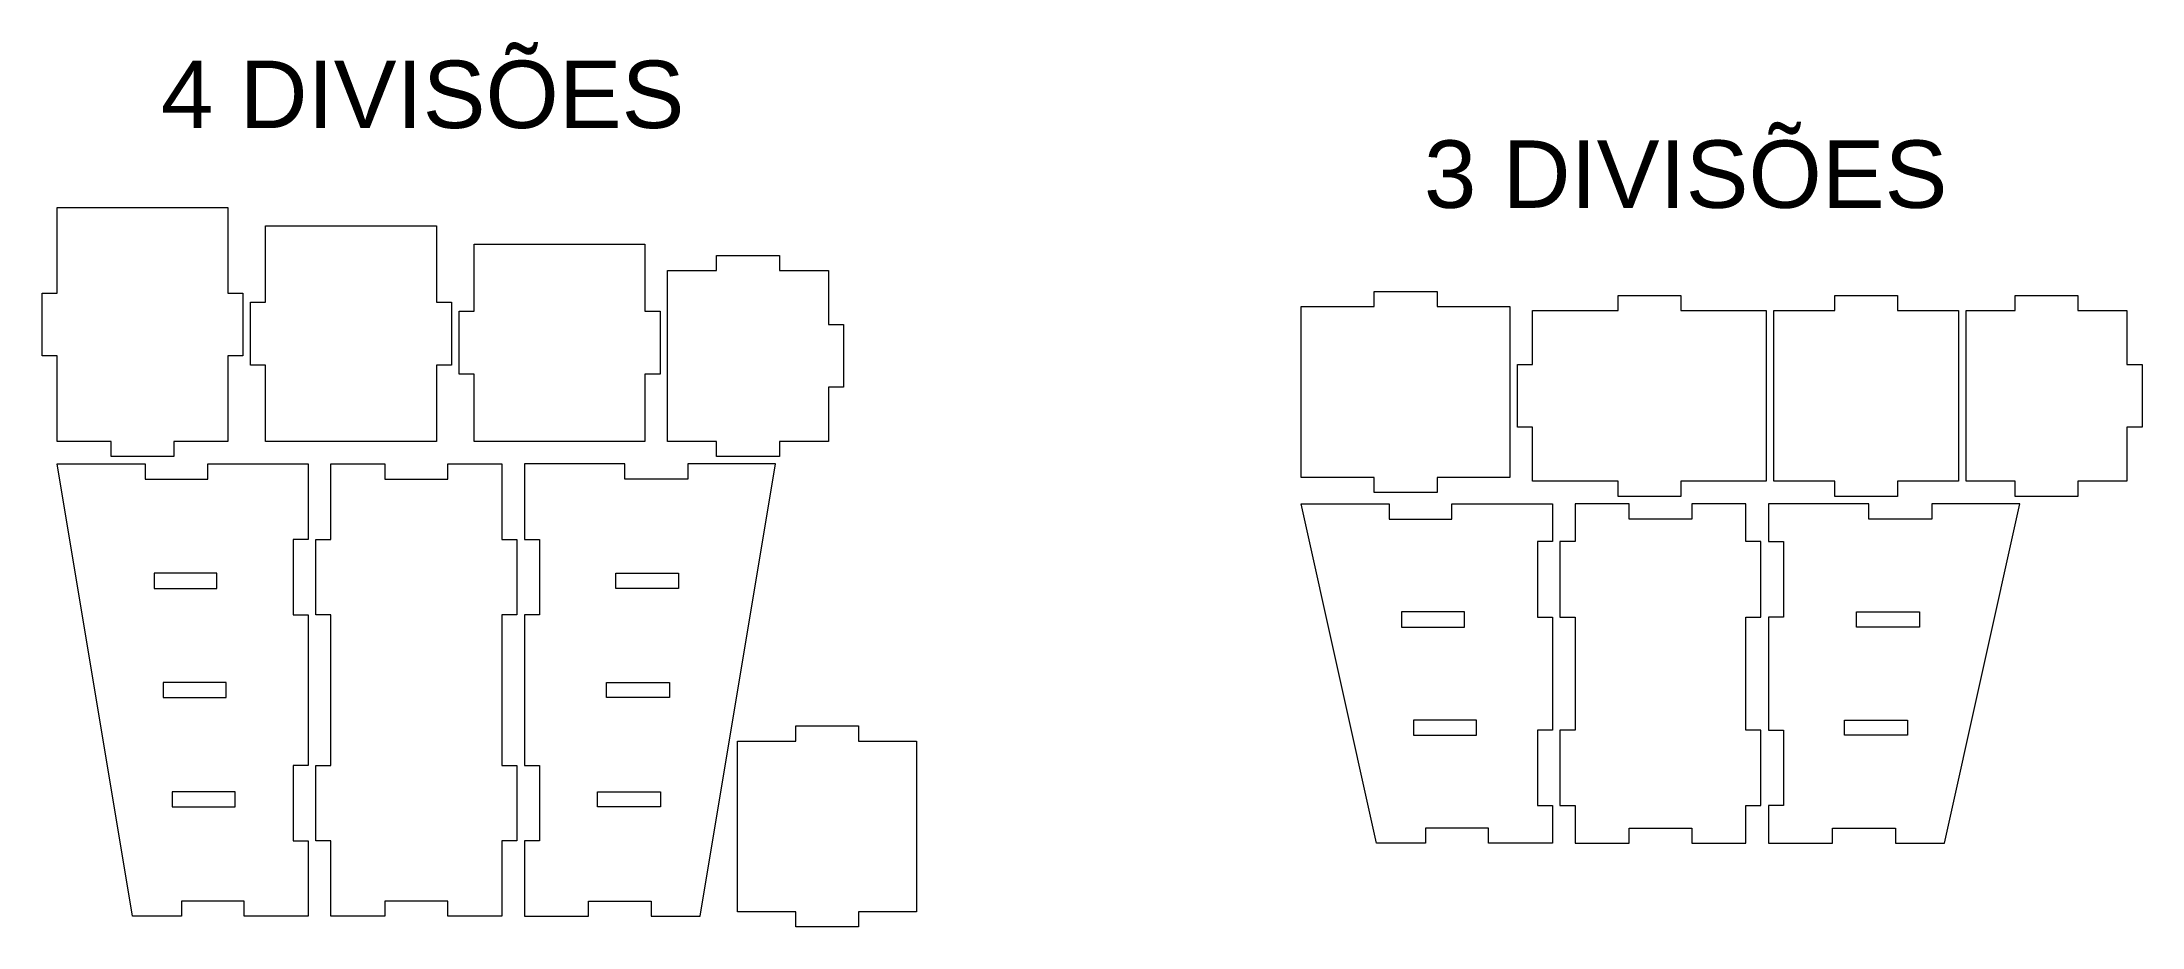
# Model space of a CAD drawing. Header units: millimetres. Extents: x -418 to 418, y -175 to 177.
import ezdxf

# ---------------------------------------------------------------- set-up
doc = ezdxf.new("R2010")
doc.units = ezdxf.units.MM
doc.header["$MEASUREMENT"] = 0
doc.layers.add('Camada 1', color=7, linetype='Continuous')
doc.styles.add('0', font='arial.ttf', dxfattribs={"height": 1})

msp = doc.modelspace()

# ---------------------------------------------------------------- linework, layer by layer
at = {"layer": 'Camada 1', "color": 250, "lineweight": 9}
for points, knots in [([(-343.9314, 18.0638), (-343.9314, 18.0638), (-343.9314, 52.0638), (-343.9314, 52.0638), (-343.9314, 52.0638), (-343.9314, 52.0638), (-337.9314, 52.0638), (-337.9314, 52.0638), (-337.9314, 52.0638), (-337.9314, 52.0638), (-337.9314, 77.0637), (-337.9314, 77.0637), (-337.9314, 77.0637), (-337.9314, 77.0637), (-343.9314, 77.0637), (-343.9314, 77.0637), (-343.9314, 77.0637), (-343.9314, 77.0637), (-343.9314, 111.0637), (-343.9314, 111.0637), (-343.9314, 111.0637), (-343.9314, 111.0637), (-411.9313, 111.0637), (-411.9313, 111.0637), (-411.9313, 111.0637), (-411.9313, 111.0637), (-411.9313, 77.0637), (-411.9313, 77.0637), (-411.9313, 77.0637), (-411.9313, 77.0637), (-417.9313, 77.0637), (-417.9313, 77.0637), (-417.9313, 77.0637), (-417.9313, 77.0637), (-417.9313, 52.0638), (-417.9313, 52.0638), (-417.9313, 52.0638), (-417.9313, 52.0638), (-411.9313, 52.0638), (-411.9313, 52.0638), (-411.9313, 52.0638), (-411.9313, 52.0638), (-411.9313, 18.0638), (-411.9313, 18.0638), (-411.9313, 18.0638), (-411.9313, 18.0638), (-390.4313, 18.0638), (-390.4313, 18.0638), (-390.4313, 18.0638), (-390.4313, 18.0638), (-390.4313, 12.0638), (-390.4313, 12.0638), (-390.4313, 12.0638), (-390.4313, 12.0638), (-365.4314, 12.0638), (-365.4314, 12.0638), (-365.4314, 12.0638), (-365.4314, 12.0638), (-365.4314, 18.0638), (-365.4314, 18.0638), (-365.4314, 18.0638), (-365.4314, 18.0638), (-343.9314, 18.0638), (-343.9314, 18.0638)], [0, 0, 0, 0, 0.05882353, 0.05882353, 0.05882353, 0.05882353, 0.11764706, 0.11764706, 0.11764706, 0.11764706, 0.17647059, 0.17647059, 0.17647059, 0.17647059, 0.23529412, 0.23529412, 0.23529412, 0.23529412, 0.29411765, 0.29411765, 0.29411765, 0.29411765, 0.35294118, 0.35294118, 0.35294118, 0.35294118, 0.41176471, 0.41176471, 0.41176471, 0.41176471, 0.47058824, 0.47058824, 0.47058824, 0.47058824, 0.52941176, 0.52941176, 0.52941176, 0.52941176, 0.58823529, 0.58823529, 0.58823529, 0.58823529, 0.64705882, 0.64705882, 0.64705882, 0.64705882, 0.70588235, 0.70588235, 0.70588235, 0.70588235, 0.76470588, 0.76470588, 0.76470588, 0.76470588, 0.82352941, 0.82352941, 0.82352941, 0.82352941, 0.88235294, 0.88235294, 0.88235294, 0.88235294, 1, 1, 1, 1]), ([(-260.9315, 18.0638), (-260.9315, 18.0638), (-260.9315, 48.4388), (-260.9315, 48.4388), (-260.9315, 48.4388), (-260.9315, 48.4388), (-254.9315, 48.4388), (-254.9315, 48.4388), (-254.9315, 48.4388), (-254.9315, 48.4388), (-254.9315, 73.4387), (-254.9315, 73.4387), (-254.9315, 73.4387), (-254.9315, 73.4387), (-260.9315, 73.4387), (-260.9315, 73.4387), (-260.9315, 73.4387), (-260.9315, 73.4387), (-260.9315, 103.8137), (-260.9315, 103.8137), (-260.9315, 103.8137), (-260.9315, 103.8137), (-328.9314, 103.8137), (-328.9314, 103.8137), (-328.9314, 103.8137), (-328.9314, 103.8137), (-328.9314, 73.4387), (-328.9314, 73.4387), (-328.9314, 73.4387), (-328.9314, 73.4387), (-334.9314, 73.4387), (-334.9314, 73.4387), (-334.9314, 73.4387), (-334.9314, 73.4387), (-334.9314, 48.4388), (-334.9314, 48.4388), (-334.9314, 48.4388), (-334.9314, 48.4388), (-328.9314, 48.4388), (-328.9314, 48.4388), (-328.9314, 48.4388), (-328.9314, 48.4388), (-328.9314, 18.0638), (-328.9314, 18.0638), (-328.9314, 18.0638), (-328.9314, 18.0638), (-260.9315, 18.0638), (-260.9315, 18.0638)], [0, 0, 0, 0, 0.07692308, 0.07692308, 0.07692308, 0.07692308, 0.15384615, 0.15384615, 0.15384615, 0.15384615, 0.23076923, 0.23076923, 0.23076923, 0.23076923, 0.30769231, 0.30769231, 0.30769231, 0.30769231, 0.38461538, 0.38461538, 0.38461538, 0.38461538, 0.46153846, 0.46153846, 0.46153846, 0.46153846, 0.53846154, 0.53846154, 0.53846154, 0.53846154, 0.61538462, 0.61538462, 0.61538462, 0.61538462, 0.69230769, 0.69230769, 0.69230769, 0.69230769, 0.76923077, 0.76923077, 0.76923077, 0.76923077, 0.84615385, 0.84615385, 0.84615385, 0.84615385, 1, 1, 1, 1]), ([(-251.9315, 69.8138), (-251.9315, 69.8138), (-251.9315, 44.8138), (-251.9315, 44.8138), (-251.9315, 44.8138), (-251.9315, 44.8138), (-245.9315, 44.8138), (-245.9315, 44.8138), (-245.9315, 44.8138), (-245.9315, 44.8138), (-245.9315, 18.0638), (-245.9315, 18.0638), (-245.9315, 18.0638), (-245.9315, 18.0638), (-177.9316, 18.0638), (-177.9316, 18.0638), (-177.9316, 18.0638), (-177.9316, 18.0638), (-177.9316, 44.8138), (-177.9316, 44.8138), (-177.9316, 44.8138), (-177.9316, 44.8138), (-171.9316, 44.8138), (-171.9316, 44.8138), (-171.9316, 44.8138), (-171.9316, 44.8138), (-171.9316, 69.8138), (-171.9316, 69.8138), (-171.9316, 69.8138), (-171.9316, 69.8138), (-177.9316, 69.8138), (-177.9316, 69.8138), (-177.9316, 69.8138), (-177.9316, 69.8138), (-177.9316, 96.5637), (-177.9316, 96.5637), (-177.9316, 96.5637), (-177.9316, 96.5637), (-245.9315, 96.5637), (-245.9315, 96.5637), (-245.9315, 96.5637), (-245.9315, 96.5637), (-245.9315, 69.8138), (-245.9315, 69.8138), (-245.9315, 69.8138), (-245.9315, 69.8138), (-251.9315, 69.8138), (-251.9315, 69.8138)], [0, 0, 0, 0, 0.07692308, 0.07692308, 0.07692308, 0.07692308, 0.15384615, 0.15384615, 0.15384615, 0.15384615, 0.23076923, 0.23076923, 0.23076923, 0.23076923, 0.30769231, 0.30769231, 0.30769231, 0.30769231, 0.38461538, 0.38461538, 0.38461538, 0.38461538, 0.46153846, 0.46153846, 0.46153846, 0.46153846, 0.53846154, 0.53846154, 0.53846154, 0.53846154, 0.61538462, 0.61538462, 0.61538462, 0.61538462, 0.69230769, 0.69230769, 0.69230769, 0.69230769, 0.76923077, 0.76923077, 0.76923077, 0.76923077, 0.84615385, 0.84615385, 0.84615385, 0.84615385, 1, 1, 1, 1]), ([(-124.4317, 86.0637), (-124.4317, 86.0637), (-124.4317, 92.0637), (-124.4317, 92.0637), (-124.4317, 92.0637), (-124.4317, 92.0637), (-149.4316, 92.0637), (-149.4316, 92.0637), (-149.4316, 92.0637), (-149.4316, 92.0637), (-149.4316, 86.0637), (-149.4316, 86.0637), (-149.4316, 86.0637), (-149.4316, 86.0637), (-168.9316, 86.0637), (-168.9316, 86.0637), (-168.9316, 86.0637), (-168.9316, 86.0637), (-168.9316, 18.0638), (-168.9316, 18.0638), (-168.9316, 18.0638), (-168.9316, 18.0638), (-149.4316, 18.0638), (-149.4316, 18.0638), (-149.4316, 18.0638), (-149.4316, 18.0638), (-149.4316, 12.0638), (-149.4316, 12.0638), (-149.4316, 12.0638), (-149.4316, 12.0638), (-124.4317, 12.0638), (-124.4317, 12.0638), (-124.4317, 12.0638), (-124.4317, 12.0638), (-124.4317, 18.0638), (-124.4317, 18.0638), (-124.4317, 18.0638), (-124.4317, 18.0638), (-104.9317, 18.0638), (-104.9317, 18.0638), (-104.9317, 18.0638), (-104.9317, 18.0638), (-104.9317, 39.5638), (-104.9317, 39.5638), (-104.9317, 39.5638), (-104.9317, 39.5638), (-98.9317, 39.5638), (-98.9317, 39.5638), (-98.9317, 39.5638), (-98.9317, 39.5638), (-98.9317, 64.5637), (-98.9317, 64.5637), (-98.9317, 64.5637), (-98.9317, 64.5637), (-104.9317, 64.5637), (-104.9317, 64.5637), (-104.9317, 64.5637), (-104.9317, 64.5637), (-104.9317, 86.0637), (-104.9317, 86.0637), (-104.9317, 86.0637), (-104.9317, 86.0637), (-124.4317, 86.0637), (-124.4317, 86.0637)], [0, 0, 0, 0, 0.05882353, 0.05882353, 0.05882353, 0.05882353, 0.11764706, 0.11764706, 0.11764706, 0.11764706, 0.17647059, 0.17647059, 0.17647059, 0.17647059, 0.23529412, 0.23529412, 0.23529412, 0.23529412, 0.29411765, 0.29411765, 0.29411765, 0.29411765, 0.35294118, 0.35294118, 0.35294118, 0.35294118, 0.41176471, 0.41176471, 0.41176471, 0.41176471, 0.47058824, 0.47058824, 0.47058824, 0.47058824, 0.52941176, 0.52941176, 0.52941176, 0.52941176, 0.58823529, 0.58823529, 0.58823529, 0.58823529, 0.64705882, 0.64705882, 0.64705882, 0.64705882, 0.70588235, 0.70588235, 0.70588235, 0.70588235, 0.76470588, 0.76470588, 0.76470588, 0.76470588, 0.82352941, 0.82352941, 0.82352941, 0.82352941, 0.88235294, 0.88235294, 0.88235294, 0.88235294, 1, 1, 1, 1]), ([(112.3206, -2.2899), (112.3206, -2.2899), (137.3206, -2.2899), (137.3206, -2.2899), (137.3206, -2.2899), (137.3206, -2.2899), (137.3206, 3.7101), (137.3206, 3.7101), (137.3206, 3.7101), (137.3206, 3.7101), (166.3761, 3.7101), (166.3761, 3.7101), (166.3761, 3.7101), (166.3761, 3.7101), (166.3761, 71.71), (166.3761, 71.71), (166.3761, 71.71), (166.3761, 71.71), (137.3206, 71.71), (137.3206, 71.71), (137.3206, 71.71), (137.3206, 71.71), (137.3206, 77.71), (137.3206, 77.71), (137.3206, 77.71), (137.3206, 77.71), (112.3206, 77.71), (112.3206, 77.71), (112.3206, 77.71), (112.3206, 77.71), (112.3206, 71.71), (112.3206, 71.71), (112.3206, 71.71), (112.3206, 71.71), (83.265, 71.71), (83.265, 71.71), (83.265, 71.71), (83.265, 71.71), (83.265, 3.7101), (83.265, 3.7101), (83.265, 3.7101), (83.265, 3.7101), (112.3206, 3.7101), (112.3206, 3.7101), (112.3206, 3.7101), (112.3206, 3.7101), (112.3206, -2.2899), (112.3206, -2.2899)], [0, 0, 0, 0, 0.07692308, 0.07692308, 0.07692308, 0.07692308, 0.15384615, 0.15384615, 0.15384615, 0.15384615, 0.23076923, 0.23076923, 0.23076923, 0.23076923, 0.30769231, 0.30769231, 0.30769231, 0.30769231, 0.38461538, 0.38461538, 0.38461538, 0.38461538, 0.46153846, 0.46153846, 0.46153846, 0.46153846, 0.53846154, 0.53846154, 0.53846154, 0.53846154, 0.61538462, 0.61538462, 0.61538462, 0.61538462, 0.69230769, 0.69230769, 0.69230769, 0.69230769, 0.76923077, 0.76923077, 0.76923077, 0.76923077, 0.84615385, 0.84615385, 0.84615385, 0.84615385, 1, 1, 1, 1]), ([(234.376, 76.1543), (234.376, 76.1543), (209.3761, 76.1543), (209.3761, 76.1543), (209.3761, 76.1543), (209.3761, 76.1543), (209.3761, 70.1543), (209.3761, 70.1543), (209.3761, 70.1543), (209.3761, 70.1543), (175.3761, 70.1543), (175.3761, 70.1543), (175.3761, 70.1543), (175.3761, 70.1543), (175.3761, 48.6543), (175.3761, 48.6543), (175.3761, 48.6543), (175.3761, 48.6543), (169.3761, 48.6543), (169.3761, 48.6543), (169.3761, 48.6543), (169.3761, 48.6543), (169.3761, 23.6544), (169.3761, 23.6544), (169.3761, 23.6544), (169.3761, 23.6544), (175.3761, 23.6544), (175.3761, 23.6544), (175.3761, 23.6544), (175.3761, 23.6544), (175.3761, 2.1544), (175.3761, 2.1544), (175.3761, 2.1544), (175.3761, 2.1544), (209.3761, 2.1544), (209.3761, 2.1544), (209.3761, 2.1544), (209.3761, 2.1544), (209.3761, -3.8456), (209.3761, -3.8456), (209.3761, -3.8456), (209.3761, -3.8456), (234.376, -3.8456), (234.376, -3.8456), (234.376, -3.8456), (234.376, -3.8456), (234.376, 2.1544), (234.376, 2.1544), (234.376, 2.1544), (234.376, 2.1544), (268.376, 2.1544), (268.376, 2.1544), (268.376, 2.1544), (268.376, 2.1544), (268.376, 70.1543), (268.376, 70.1543), (268.376, 70.1543), (268.376, 70.1543), (234.376, 70.1543), (234.376, 70.1543), (234.376, 70.1543), (234.376, 70.1543), (234.376, 76.1543), (234.376, 76.1543)], [0, 0, 0, 0, 0.05882353, 0.05882353, 0.05882353, 0.05882353, 0.11764706, 0.11764706, 0.11764706, 0.11764706, 0.17647059, 0.17647059, 0.17647059, 0.17647059, 0.23529412, 0.23529412, 0.23529412, 0.23529412, 0.29411765, 0.29411765, 0.29411765, 0.29411765, 0.35294118, 0.35294118, 0.35294118, 0.35294118, 0.41176471, 0.41176471, 0.41176471, 0.41176471, 0.47058824, 0.47058824, 0.47058824, 0.47058824, 0.52941176, 0.52941176, 0.52941176, 0.52941176, 0.58823529, 0.58823529, 0.58823529, 0.58823529, 0.64705882, 0.64705882, 0.64705882, 0.64705882, 0.70588235, 0.70588235, 0.70588235, 0.70588235, 0.76470588, 0.76470588, 0.76470588, 0.76470588, 0.82352941, 0.82352941, 0.82352941, 0.82352941, 0.88235294, 0.88235294, 0.88235294, 0.88235294, 1, 1, 1, 1]), ([(320.6537, 76.1543), (320.6537, 76.1543), (295.6538, 76.1543), (295.6538, 76.1543), (295.6538, 76.1543), (295.6538, 76.1543), (295.6538, 70.1543), (295.6538, 70.1543), (295.6538, 70.1543), (295.6538, 70.1543), (271.376, 70.1543), (271.376, 70.1543), (271.376, 70.1543), (271.376, 70.1543), (271.376, 2.1544), (271.376, 2.1544), (271.376, 2.1544), (271.376, 2.1544), (295.6538, 2.1544), (295.6538, 2.1544), (295.6538, 2.1544), (295.6538, 2.1544), (295.6538, -3.8456), (295.6538, -3.8456), (295.6538, -3.8456), (295.6538, -3.8456), (320.6537, -3.8456), (320.6537, -3.8456), (320.6537, -3.8456), (320.6537, -3.8456), (320.6537, 2.1544), (320.6537, 2.1544), (320.6537, 2.1544), (320.6537, 2.1544), (344.9315, 2.1544), (344.9315, 2.1544), (344.9315, 2.1544), (344.9315, 2.1544), (344.9315, 70.1543), (344.9315, 70.1543), (344.9315, 70.1543), (344.9315, 70.1543), (320.6537, 70.1543), (320.6537, 70.1543), (320.6537, 70.1543), (320.6537, 70.1543), (320.6537, 76.1543), (320.6537, 76.1543)], [0, 0, 0, 0, 0.07692308, 0.07692308, 0.07692308, 0.07692308, 0.15384615, 0.15384615, 0.15384615, 0.15384615, 0.23076923, 0.23076923, 0.23076923, 0.23076923, 0.30769231, 0.30769231, 0.30769231, 0.30769231, 0.38461538, 0.38461538, 0.38461538, 0.38461538, 0.46153846, 0.46153846, 0.46153846, 0.46153846, 0.53846154, 0.53846154, 0.53846154, 0.53846154, 0.61538462, 0.61538462, 0.61538462, 0.61538462, 0.69230769, 0.69230769, 0.69230769, 0.69230769, 0.76923077, 0.76923077, 0.76923077, 0.76923077, 0.84615385, 0.84615385, 0.84615385, 0.84615385, 1, 1, 1, 1]), ([(367.4315, -3.8456), (367.4315, -3.8456), (392.4314, -3.8456), (392.4314, -3.8456), (392.4314, -3.8456), (392.4314, -3.8456), (392.4314, 2.1544), (392.4314, 2.1544), (392.4314, 2.1544), (392.4314, 2.1544), (411.9314, 2.1544), (411.9314, 2.1544), (411.9314, 2.1544), (411.9314, 2.1544), (411.9314, 23.6544), (411.9314, 23.6544), (411.9314, 23.6544), (411.9314, 23.6544), (417.9314, 23.6544), (417.9314, 23.6544), (417.9314, 23.6544), (417.9314, 23.6544), (417.9314, 48.6543), (417.9314, 48.6543), (417.9314, 48.6543), (417.9314, 48.6543), (411.9314, 48.6543), (411.9314, 48.6543), (411.9314, 48.6543), (411.9314, 48.6543), (411.9314, 70.1543), (411.9314, 70.1543), (411.9314, 70.1543), (411.9314, 70.1543), (392.4314, 70.1543), (392.4314, 70.1543), (392.4314, 70.1543), (392.4314, 70.1543), (392.4314, 76.1543), (392.4314, 76.1543), (392.4314, 76.1543), (392.4314, 76.1543), (367.4315, 76.1543), (367.4315, 76.1543), (367.4315, 76.1543), (367.4315, 76.1543), (367.4315, 70.1543), (367.4315, 70.1543), (367.4315, 70.1543), (367.4315, 70.1543), (347.9315, 70.1543), (347.9315, 70.1543), (347.9315, 70.1543), (347.9315, 70.1543), (347.9315, 2.1544), (347.9315, 2.1544), (347.9315, 2.1544), (347.9315, 2.1544), (367.4315, 2.1544), (367.4315, 2.1544), (367.4315, 2.1544), (367.4315, 2.1544), (367.4315, -3.8456), (367.4315, -3.8456)], [0, 0, 0, 0, 0.05882353, 0.05882353, 0.05882353, 0.05882353, 0.11764706, 0.11764706, 0.11764706, 0.11764706, 0.17647059, 0.17647059, 0.17647059, 0.17647059, 0.23529412, 0.23529412, 0.23529412, 0.23529412, 0.29411765, 0.29411765, 0.29411765, 0.29411765, 0.35294118, 0.35294118, 0.35294118, 0.35294118, 0.41176471, 0.41176471, 0.41176471, 0.41176471, 0.47058824, 0.47058824, 0.47058824, 0.47058824, 0.52941176, 0.52941176, 0.52941176, 0.52941176, 0.58823529, 0.58823529, 0.58823529, 0.58823529, 0.64705882, 0.64705882, 0.64705882, 0.64705882, 0.70588235, 0.70588235, 0.70588235, 0.70588235, 0.76470588, 0.76470588, 0.76470588, 0.76470588, 0.82352941, 0.82352941, 0.82352941, 0.82352941, 0.88235294, 0.88235294, 0.88235294, 0.88235294, 1, 1, 1, 1]), ([(-311.9313, -20.9362), (-311.9313, -20.9362), (-311.9313, 9.0638), (-311.9313, 9.0638), (-311.9313, 9.0638), (-311.9313, 9.0638), (-351.9313, 9.0638), (-351.9313, 9.0638), (-351.9313, 9.0638), (-351.9313, 9.0638), (-351.9313, 3.0638), (-351.9313, 3.0638), (-351.9313, 3.0638), (-351.9313, 3.0638), (-376.9313, 3.0638), (-376.9313, 3.0638), (-376.9313, 3.0638), (-376.9313, 3.0638), (-376.9313, 9.0638), (-376.9313, 9.0638), (-376.9313, 9.0638), (-376.9313, 9.0638), (-411.9313, 9.0638), (-411.9313, 9.0638), (-411.9313, 9.0638), (-411.9313, 9.0638), (-381.9313, -170.9362), (-381.9313, -170.9362), (-381.9313, -170.9362), (-381.9313, -170.9362), (-362.4313, -170.9362), (-362.4313, -170.9362), (-362.4313, -170.9362), (-362.4313, -170.9362), (-362.4313, -164.9362), (-362.4313, -164.9362), (-362.4313, -164.9362), (-362.4313, -164.9362), (-337.4313, -164.9362), (-337.4313, -164.9362), (-337.4313, -164.9362), (-337.4313, -164.9362), (-337.4313, -170.9362), (-337.4313, -170.9362), (-337.4313, -170.9362), (-337.4313, -170.9362), (-311.9313, -170.9362), (-311.9313, -170.9362), (-311.9313, -170.9362), (-311.9313, -170.9362), (-311.9313, -140.9362), (-311.9313, -140.9362), (-311.9313, -140.9362), (-311.9313, -140.9362), (-317.9313, -140.9362), (-317.9313, -140.9362), (-317.9313, -140.9362), (-317.9313, -140.9362), (-317.9313, -110.9362), (-317.9313, -110.9362), (-317.9313, -110.9362), (-317.9313, -110.9362), (-311.9313, -110.9362), (-311.9313, -110.9362), (-311.9313, -110.9362), (-311.9313, -110.9362), (-311.9313, -50.9362), (-311.9313, -50.9362), (-311.9313, -50.9362), (-311.9313, -50.9362), (-317.9313, -50.9362), (-317.9313, -50.9362), (-317.9313, -50.9362), (-317.9313, -50.9362), (-317.9313, -20.9362), (-317.9313, -20.9362), (-317.9313, -20.9362), (-317.9313, -20.9362), (-311.9313, -20.9362), (-311.9313, -20.9362)], [0, 0, 0, 0, 0.04761905, 0.04761905, 0.04761905, 0.04761905, 0.0952381, 0.0952381, 0.0952381, 0.0952381, 0.14285714, 0.14285714, 0.14285714, 0.14285714, 0.19047619, 0.19047619, 0.19047619, 0.19047619, 0.23809524, 0.23809524, 0.23809524, 0.23809524, 0.28571429, 0.28571429, 0.28571429, 0.28571429, 0.33333333, 0.33333333, 0.33333333, 0.33333333, 0.38095238, 0.38095238, 0.38095238, 0.38095238, 0.42857143, 0.42857143, 0.42857143, 0.42857143, 0.47619048, 0.47619048, 0.47619048, 0.47619048, 0.52380952, 0.52380952, 0.52380952, 0.52380952, 0.57142857, 0.57142857, 0.57142857, 0.57142857, 0.61904762, 0.61904762, 0.61904762, 0.61904762, 0.66666667, 0.66666667, 0.66666667, 0.66666667, 0.71428571, 0.71428571, 0.71428571, 0.71428571, 0.76190476, 0.76190476, 0.76190476, 0.76190476, 0.80952381, 0.80952381, 0.80952381, 0.80952381, 0.85714286, 0.85714286, 0.85714286, 0.85714286, 0.9047619, 0.9047619, 0.9047619, 0.9047619, 1, 1, 1, 1]), ([(-256.4313, 3.0638), (-256.4313, 3.0638), (-281.4313, 3.0638), (-281.4313, 3.0638), (-281.4313, 3.0638), (-281.4313, 3.0638), (-281.4313, 9.0638), (-281.4313, 9.0638), (-281.4313, 9.0638), (-281.4313, 9.0638), (-302.9313, 9.0638), (-302.9313, 9.0638), (-302.9313, 9.0638), (-302.9313, 9.0638), (-302.9313, -20.9362), (-302.9313, -20.9362), (-302.9313, -20.9362), (-302.9313, -20.9362), (-308.9313, -20.9362), (-308.9313, -20.9362), (-308.9313, -20.9362), (-308.9313, -20.9362), (-308.9313, -50.9362), (-308.9313, -50.9362), (-308.9313, -50.9362), (-308.9313, -50.9362), (-302.9313, -50.9362), (-302.9313, -50.9362), (-302.9313, -50.9362), (-302.9313, -50.9362), (-302.9313, -110.9362), (-302.9313, -110.9362), (-302.9313, -110.9362), (-302.9313, -110.9362), (-308.9313, -110.9362), (-308.9313, -110.9362), (-308.9313, -110.9362), (-308.9313, -110.9362), (-308.9313, -140.9362), (-308.9313, -140.9362), (-308.9313, -140.9362), (-308.9313, -140.9362), (-302.9313, -140.9362), (-302.9313, -140.9362), (-302.9313, -140.9362), (-302.9313, -140.9362), (-302.9313, -170.9362), (-302.9313, -170.9362), (-302.9313, -170.9362), (-302.9313, -170.9362), (-281.4313, -170.9362), (-281.4313, -170.9362), (-281.4313, -170.9362), (-281.4313, -170.9362), (-281.4313, -164.9362), (-281.4313, -164.9362), (-281.4313, -164.9362), (-281.4313, -164.9362), (-256.4313, -164.9362), (-256.4313, -164.9362), (-256.4313, -164.9362), (-256.4313, -164.9362), (-256.4313, -170.9362), (-256.4313, -170.9362), (-256.4313, -170.9362), (-256.4313, -170.9362), (-234.9313, -170.9362), (-234.9313, -170.9362), (-234.9313, -170.9362), (-234.9313, -170.9362), (-234.9313, -140.9362), (-234.9313, -140.9362), (-234.9313, -140.9362), (-234.9313, -140.9362), (-228.9313, -140.9362), (-228.9313, -140.9362), (-228.9313, -140.9362), (-228.9313, -140.9362), (-228.9313, -110.9362), (-228.9313, -110.9362), (-228.9313, -110.9362), (-228.9313, -110.9362), (-234.9313, -110.9362), (-234.9313, -110.9362), (-234.9313, -110.9362), (-234.9313, -110.9362), (-234.9313, -50.9362), (-234.9313, -50.9362), (-234.9313, -50.9362), (-234.9313, -50.9362), (-228.9313, -50.9362), (-228.9313, -50.9362), (-228.9313, -50.9362), (-228.9313, -50.9362), (-228.9313, -20.9362), (-228.9313, -20.9362), (-228.9313, -20.9362), (-228.9313, -20.9362), (-234.9313, -20.9362), (-234.9313, -20.9362), (-234.9313, -20.9362), (-234.9313, -20.9362), (-234.9313, 9.0638), (-234.9313, 9.0638), (-234.9313, 9.0638), (-234.9313, 9.0638), (-256.4313, 9.0638), (-256.4313, 9.0638), (-256.4313, 9.0638), (-256.4313, 9.0638), (-256.4313, 3.0638), (-256.4313, 3.0638)], [0, 0, 0, 0, 0.03448276, 0.03448276, 0.03448276, 0.03448276, 0.06896552, 0.06896552, 0.06896552, 0.06896552, 0.10344828, 0.10344828, 0.10344828, 0.10344828, 0.13793103, 0.13793103, 0.13793103, 0.13793103, 0.17241379, 0.17241379, 0.17241379, 0.17241379, 0.20689655, 0.20689655, 0.20689655, 0.20689655, 0.24137931, 0.24137931, 0.24137931, 0.24137931, 0.27586207, 0.27586207, 0.27586207, 0.27586207, 0.31034483, 0.31034483, 0.31034483, 0.31034483, 0.34482759, 0.34482759, 0.34482759, 0.34482759, 0.37931034, 0.37931034, 0.37931034, 0.37931034, 0.4137931, 0.4137931, 0.4137931, 0.4137931, 0.44827586, 0.44827586, 0.44827586, 0.44827586, 0.48275862, 0.48275862, 0.48275862, 0.48275862, 0.51724138, 0.51724138, 0.51724138, 0.51724138, 0.55172414, 0.55172414, 0.55172414, 0.55172414, 0.5862069, 0.5862069, 0.5862069, 0.5862069, 0.62068966, 0.62068966, 0.62068966, 0.62068966, 0.65517241, 0.65517241, 0.65517241, 0.65517241, 0.68965517, 0.68965517, 0.68965517, 0.68965517, 0.72413793, 0.72413793, 0.72413793, 0.72413793, 0.75862069, 0.75862069, 0.75862069, 0.75862069, 0.79310345, 0.79310345, 0.79310345, 0.79310345, 0.82758621, 0.82758621, 0.82758621, 0.82758621, 0.86206897, 0.86206897, 0.86206897, 0.86206897, 0.89655172, 0.89655172, 0.89655172, 0.89655172, 0.93103448, 0.93103448, 0.93103448, 0.93103448, 1, 1, 1, 1]), ([(-225.9313, -20.9362), (-225.9313, -20.9362), (-225.9313, 9.0638), (-225.9313, 9.0638), (-225.9313, 9.0638), (-225.9313, 9.0638), (-185.9313, 9.0638), (-185.9313, 9.0638), (-185.9313, 9.0638), (-185.9313, 9.0638), (-185.9313, 3.0638), (-185.9313, 3.0638), (-185.9313, 3.0638), (-185.9313, 3.0638), (-160.9313, 3.0638), (-160.9313, 3.0638), (-160.9313, 3.0638), (-160.9313, 3.0638), (-160.9313, 9.0638), (-160.9313, 9.0638), (-160.9313, 9.0638), (-160.9313, 9.0638), (-125.9313, 9.0638), (-125.9313, 9.0638), (-125.9313, 9.0638), (-125.9313, 9.0638), (-155.9313, -170.9362), (-155.9313, -170.9362), (-155.9313, -170.9362), (-155.9313, -170.9362), (-175.4313, -170.9362), (-175.4313, -170.9362), (-175.4313, -170.9362), (-175.4313, -170.9362), (-175.4313, -164.9362), (-175.4313, -164.9362), (-175.4313, -164.9362), (-175.4313, -164.9362), (-200.4313, -164.9362), (-200.4313, -164.9362), (-200.4313, -164.9362), (-200.4313, -164.9362), (-200.4313, -170.9362), (-200.4313, -170.9362), (-200.4313, -170.9362), (-200.4313, -170.9362), (-225.9313, -170.9362), (-225.9313, -170.9362), (-225.9313, -170.9362), (-225.9313, -170.9362), (-225.9313, -140.9362), (-225.9313, -140.9362), (-225.9313, -140.9362), (-225.9313, -140.9362), (-219.9313, -140.9362), (-219.9313, -140.9362), (-219.9313, -140.9362), (-219.9313, -140.9362), (-219.9313, -110.9362), (-219.9313, -110.9362), (-219.9313, -110.9362), (-219.9313, -110.9362), (-225.9313, -110.9362), (-225.9313, -110.9362), (-225.9313, -110.9362), (-225.9313, -110.9362), (-225.9313, -50.9362), (-225.9313, -50.9362), (-225.9313, -50.9362), (-225.9313, -50.9362), (-219.9313, -50.9362), (-219.9313, -50.9362), (-219.9313, -50.9362), (-219.9313, -50.9362), (-219.9313, -20.9362), (-219.9313, -20.9362), (-219.9313, -20.9362), (-219.9313, -20.9362), (-225.9313, -20.9362), (-225.9313, -20.9362)], [0, 0, 0, 0, 0.04761905, 0.04761905, 0.04761905, 0.04761905, 0.0952381, 0.0952381, 0.0952381, 0.0952381, 0.14285714, 0.14285714, 0.14285714, 0.14285714, 0.19047619, 0.19047619, 0.19047619, 0.19047619, 0.23809524, 0.23809524, 0.23809524, 0.23809524, 0.28571429, 0.28571429, 0.28571429, 0.28571429, 0.33333333, 0.33333333, 0.33333333, 0.33333333, 0.38095238, 0.38095238, 0.38095238, 0.38095238, 0.42857143, 0.42857143, 0.42857143, 0.42857143, 0.47619048, 0.47619048, 0.47619048, 0.47619048, 0.52380952, 0.52380952, 0.52380952, 0.52380952, 0.57142857, 0.57142857, 0.57142857, 0.57142857, 0.61904762, 0.61904762, 0.61904762, 0.61904762, 0.66666667, 0.66666667, 0.66666667, 0.66666667, 0.71428571, 0.71428571, 0.71428571, 0.71428571, 0.76190476, 0.76190476, 0.76190476, 0.76190476, 0.80952381, 0.80952381, 0.80952381, 0.80952381, 0.85714286, 0.85714286, 0.85714286, 0.85714286, 0.9047619, 0.9047619, 0.9047619, 0.9047619, 1, 1, 1, 1]), ([(118.265, -6.8456), (118.265, -6.8456), (83.265, -6.8456), (83.265, -6.8456), (83.265, -6.8456), (83.265, -6.8456), (113.265, -141.8456), (113.265, -141.8456), (113.265, -141.8456), (113.265, -141.8456), (132.765, -141.8456), (132.765, -141.8456), (132.765, -141.8456), (132.765, -141.8456), (132.765, -135.8456), (132.765, -135.8456), (132.765, -135.8456), (132.765, -135.8456), (157.765, -135.8456), (157.765, -135.8456), (157.765, -135.8456), (157.765, -135.8456), (157.765, -141.8456), (157.765, -141.8456), (157.765, -141.8456), (157.765, -141.8456), (183.265, -141.8456), (183.265, -141.8456), (183.265, -141.8456), (183.265, -141.8456), (183.265, -126.8456), (183.265, -126.8456), (183.265, -126.8456), (183.265, -126.8456), (177.265, -126.8456), (177.265, -126.8456), (177.265, -126.8456), (177.265, -126.8456), (177.265, -96.8456), (177.265, -96.8456), (177.265, -96.8456), (177.265, -96.8456), (183.265, -96.8456), (183.265, -96.8456), (183.265, -96.8456), (183.265, -96.8456), (183.265, -51.8456), (183.265, -51.8456), (183.265, -51.8456), (183.265, -51.8456), (177.265, -51.8456), (177.265, -51.8456), (177.265, -51.8456), (177.265, -51.8456), (177.265, -21.8456), (177.265, -21.8456), (177.265, -21.8456), (177.265, -21.8456), (183.265, -21.8456), (183.265, -21.8456), (183.265, -21.8456), (183.265, -21.8456), (183.265, -6.8456), (183.265, -6.8456), (183.265, -6.8456), (183.265, -6.8456), (143.265, -6.8456), (143.265, -6.8456), (143.265, -6.8456), (143.265, -6.8456), (143.265, -12.8456), (143.265, -12.8456), (143.265, -12.8456), (143.265, -12.8456), (118.265, -12.8456), (118.265, -12.8456), (118.265, -12.8456), (118.265, -12.8456), (118.265, -6.8456), (118.265, -6.8456)], [0, 0, 0, 0, 0.04761905, 0.04761905, 0.04761905, 0.04761905, 0.0952381, 0.0952381, 0.0952381, 0.0952381, 0.14285714, 0.14285714, 0.14285714, 0.14285714, 0.19047619, 0.19047619, 0.19047619, 0.19047619, 0.23809524, 0.23809524, 0.23809524, 0.23809524, 0.28571429, 0.28571429, 0.28571429, 0.28571429, 0.33333333, 0.33333333, 0.33333333, 0.33333333, 0.38095238, 0.38095238, 0.38095238, 0.38095238, 0.42857143, 0.42857143, 0.42857143, 0.42857143, 0.47619048, 0.47619048, 0.47619048, 0.47619048, 0.52380952, 0.52380952, 0.52380952, 0.52380952, 0.57142857, 0.57142857, 0.57142857, 0.57142857, 0.61904762, 0.61904762, 0.61904762, 0.61904762, 0.66666667, 0.66666667, 0.66666667, 0.66666667, 0.71428571, 0.71428571, 0.71428571, 0.71428571, 0.76190476, 0.76190476, 0.76190476, 0.76190476, 0.80952381, 0.80952381, 0.80952381, 0.80952381, 0.85714286, 0.85714286, 0.85714286, 0.85714286, 0.9047619, 0.9047619, 0.9047619, 0.9047619, 1, 1, 1, 1]), ([(213.765, -12.8456), (213.765, -12.8456), (238.765, -12.8456), (238.765, -12.8456), (238.765, -12.8456), (238.765, -12.8456), (238.765, -6.8456), (238.765, -6.8456), (238.765, -6.8456), (238.765, -6.8456), (260.265, -6.8456), (260.265, -6.8456), (260.265, -6.8456), (260.265, -6.8456), (260.265, -21.8456), (260.265, -21.8456), (260.265, -21.8456), (260.265, -21.8456), (266.265, -21.8456), (266.265, -21.8456), (266.265, -21.8456), (266.265, -21.8456), (266.265, -51.8456), (266.265, -51.8456), (266.265, -51.8456), (266.265, -51.8456), (260.265, -51.8456), (260.265, -51.8456), (260.265, -51.8456), (260.265, -51.8456), (260.265, -96.8456), (260.265, -96.8456), (260.265, -96.8456), (260.265, -96.8456), (266.265, -96.8456), (266.265, -96.8456), (266.265, -96.8456), (266.265, -96.8456), (266.265, -126.8456), (266.265, -126.8456), (266.265, -126.8456), (266.265, -126.8456), (260.265, -126.8456), (260.265, -126.8456), (260.265, -126.8456), (260.265, -126.8456), (260.265, -141.8456), (260.265, -141.8456), (260.265, -141.8456), (260.265, -141.8456), (238.765, -141.8456), (238.765, -141.8456), (238.765, -141.8456), (238.765, -141.8456), (238.765, -135.8456), (238.765, -135.8456), (238.765, -135.8456), (238.765, -135.8456), (213.765, -135.8456), (213.765, -135.8456), (213.765, -135.8456), (213.765, -135.8456), (213.765, -141.8456), (213.765, -141.8456), (213.765, -141.8456), (213.765, -141.8456), (192.265, -141.8456), (192.265, -141.8456), (192.265, -141.8456), (192.265, -141.8456), (192.265, -126.8456), (192.265, -126.8456), (192.265, -126.8456), (192.265, -126.8456), (186.265, -126.8456), (186.265, -126.8456), (186.265, -126.8456), (186.265, -126.8456), (186.265, -96.8456), (186.265, -96.8456), (186.265, -96.8456), (186.265, -96.8456), (192.265, -96.8456), (192.265, -96.8456), (192.265, -96.8456), (192.265, -96.8456), (192.265, -51.8456), (192.265, -51.8456), (192.265, -51.8456), (192.265, -51.8456), (186.265, -51.8456), (186.265, -51.8456), (186.265, -51.8456), (186.265, -51.8456), (186.265, -21.8456), (186.265, -21.8456), (186.265, -21.8456), (186.265, -21.8456), (192.265, -21.8456), (192.265, -21.8456), (192.265, -21.8456), (192.265, -21.8456), (192.265, -6.8456), (192.265, -6.8456), (192.265, -6.8456), (192.265, -6.8456), (213.765, -6.8456), (213.765, -6.8456), (213.765, -6.8456), (213.765, -6.8456), (213.765, -12.8456), (213.765, -12.8456)], [0, 0, 0, 0, 0.03448276, 0.03448276, 0.03448276, 0.03448276, 0.06896552, 0.06896552, 0.06896552, 0.06896552, 0.10344828, 0.10344828, 0.10344828, 0.10344828, 0.13793103, 0.13793103, 0.13793103, 0.13793103, 0.17241379, 0.17241379, 0.17241379, 0.17241379, 0.20689655, 0.20689655, 0.20689655, 0.20689655, 0.24137931, 0.24137931, 0.24137931, 0.24137931, 0.27586207, 0.27586207, 0.27586207, 0.27586207, 0.31034483, 0.31034483, 0.31034483, 0.31034483, 0.34482759, 0.34482759, 0.34482759, 0.34482759, 0.37931034, 0.37931034, 0.37931034, 0.37931034, 0.4137931, 0.4137931, 0.4137931, 0.4137931, 0.44827586, 0.44827586, 0.44827586, 0.44827586, 0.48275862, 0.48275862, 0.48275862, 0.48275862, 0.51724138, 0.51724138, 0.51724138, 0.51724138, 0.55172414, 0.55172414, 0.55172414, 0.55172414, 0.5862069, 0.5862069, 0.5862069, 0.5862069, 0.62068966, 0.62068966, 0.62068966, 0.62068966, 0.65517241, 0.65517241, 0.65517241, 0.65517241, 0.68965517, 0.68965517, 0.68965517, 0.68965517, 0.72413793, 0.72413793, 0.72413793, 0.72413793, 0.75862069, 0.75862069, 0.75862069, 0.75862069, 0.79310345, 0.79310345, 0.79310345, 0.79310345, 0.82758621, 0.82758621, 0.82758621, 0.82758621, 0.86206897, 0.86206897, 0.86206897, 0.86206897, 0.89655172, 0.89655172, 0.89655172, 0.89655172, 0.93103448, 0.93103448, 0.93103448, 0.93103448, 1, 1, 1, 1]), ([(334.265, -6.8456), (334.265, -6.8456), (369.265, -6.8456), (369.265, -6.8456), (369.265, -6.8456), (369.265, -6.8456), (339.265, -141.8456), (339.265, -141.8456), (339.265, -141.8456), (339.265, -141.8456), (319.765, -141.8456), (319.765, -141.8456), (319.765, -141.8456), (319.765, -141.8456), (319.765, -135.8456), (319.765, -135.8456), (319.765, -135.8456), (319.765, -135.8456), (294.765, -135.8456), (294.765, -135.8456), (294.765, -135.8456), (294.765, -135.8456), (294.765, -141.8456), (294.765, -141.8456), (294.765, -141.8456), (294.765, -141.8456), (269.265, -141.8456), (269.265, -141.8456), (269.265, -141.8456), (269.265, -141.8456), (269.265, -126.8456), (269.265, -126.8456), (269.265, -126.8456), (269.265, -126.8456), (275.265, -126.8456), (275.265, -126.8456), (275.265, -126.8456), (275.265, -126.8456), (275.265, -96.8456), (275.265, -96.8456), (275.265, -96.8456), (275.265, -96.8456), (269.265, -96.8456), (269.265, -96.8456), (269.265, -96.8456), (269.265, -96.8456), (269.265, -51.8456), (269.265, -51.8456), (269.265, -51.8456), (269.265, -51.8456), (275.265, -51.8456), (275.265, -51.8456), (275.265, -51.8456), (275.265, -51.8456), (275.265, -21.8456), (275.265, -21.8456), (275.265, -21.8456), (275.265, -21.8456), (269.265, -21.8456), (269.265, -21.8456), (269.265, -21.8456), (269.265, -21.8456), (269.265, -6.8456), (269.265, -6.8456), (269.265, -6.8456), (269.265, -6.8456), (309.265, -6.8456), (309.265, -6.8456), (309.265, -6.8456), (309.265, -6.8456), (309.265, -12.8456), (309.265, -12.8456), (309.265, -12.8456), (309.265, -12.8456), (334.265, -12.8456), (334.265, -12.8456), (334.265, -12.8456), (334.265, -12.8456), (334.265, -6.8456), (334.265, -6.8456)], [0, 0, 0, 0, 0.04761905, 0.04761905, 0.04761905, 0.04761905, 0.0952381, 0.0952381, 0.0952381, 0.0952381, 0.14285714, 0.14285714, 0.14285714, 0.14285714, 0.19047619, 0.19047619, 0.19047619, 0.19047619, 0.23809524, 0.23809524, 0.23809524, 0.23809524, 0.28571429, 0.28571429, 0.28571429, 0.28571429, 0.33333333, 0.33333333, 0.33333333, 0.33333333, 0.38095238, 0.38095238, 0.38095238, 0.38095238, 0.42857143, 0.42857143, 0.42857143, 0.42857143, 0.47619048, 0.47619048, 0.47619048, 0.47619048, 0.52380952, 0.52380952, 0.52380952, 0.52380952, 0.57142857, 0.57142857, 0.57142857, 0.57142857, 0.61904762, 0.61904762, 0.61904762, 0.61904762, 0.66666667, 0.66666667, 0.66666667, 0.66666667, 0.71428571, 0.71428571, 0.71428571, 0.71428571, 0.76190476, 0.76190476, 0.76190476, 0.76190476, 0.80952381, 0.80952381, 0.80952381, 0.80952381, 0.85714286, 0.85714286, 0.85714286, 0.85714286, 0.9047619, 0.9047619, 0.9047619, 0.9047619, 1, 1, 1, 1]), ([(-348.3063, -34.4362), (-348.3063, -34.4362), (-348.3063, -40.4362), (-348.3063, -40.4362), (-348.3063, -40.4362), (-348.3063, -40.4362), (-373.3063, -40.4362), (-373.3063, -40.4362), (-373.3063, -40.4362), (-373.3063, -40.4362), (-373.3063, -34.4362), (-373.3063, -34.4362), (-373.3063, -34.4362), (-373.3063, -34.4362), (-348.3063, -34.4362), (-348.3063, -34.4362)], [0, 0, 0, 0, 0.2, 0.2, 0.2, 0.2, 0.4, 0.4, 0.4, 0.4, 0.6, 0.6, 0.6, 0.6, 1, 1, 1, 1]), ([(-189.5563, -34.4362), (-189.5563, -34.4362), (-189.5563, -40.4362), (-189.5563, -40.4362), (-189.5563, -40.4362), (-189.5563, -40.4362), (-164.5563, -40.4362), (-164.5563, -40.4362), (-164.5563, -40.4362), (-164.5563, -40.4362), (-164.5563, -34.4362), (-164.5563, -34.4362), (-164.5563, -34.4362), (-164.5563, -34.4362), (-189.5563, -34.4362), (-189.5563, -34.4362)], [0, 0, 0, 0, 0.2, 0.2, 0.2, 0.2, 0.4, 0.4, 0.4, 0.4, 0.6, 0.6, 0.6, 0.6, 1, 1, 1, 1]), ([(123.2094, -49.8456), (123.2094, -49.8456), (148.2094, -49.8456), (148.2094, -49.8456), (148.2094, -49.8456), (148.2094, -49.8456), (148.2094, -55.8456), (148.2094, -55.8456), (148.2094, -55.8456), (148.2094, -55.8456), (123.2094, -55.8456), (123.2094, -55.8456), (123.2094, -55.8456), (123.2094, -55.8456), (123.2094, -49.8456), (123.2094, -49.8456)], [0, 0, 0, 0, 0.2, 0.2, 0.2, 0.2, 0.4, 0.4, 0.4, 0.4, 0.6, 0.6, 0.6, 0.6, 1, 1, 1, 1]), ([(329.3206, -49.8456), (329.3206, -49.8456), (304.3206, -49.8456), (304.3206, -49.8456), (304.3206, -49.8456), (304.3206, -49.8456), (304.3206, -55.8456), (304.3206, -55.8456), (304.3206, -55.8456), (304.3206, -55.8456), (329.3206, -55.8456), (329.3206, -55.8456), (329.3206, -55.8456), (329.3206, -55.8456), (329.3206, -49.8456), (329.3206, -49.8456)], [0, 0, 0, 0, 0.2, 0.2, 0.2, 0.2, 0.4, 0.4, 0.4, 0.4, 0.6, 0.6, 0.6, 0.6, 1, 1, 1, 1]), ([(-369.6813, -77.9362), (-369.6813, -77.9362), (-344.6813, -77.9362), (-344.6813, -77.9362), (-344.6813, -77.9362), (-344.6813, -77.9362), (-344.6813, -83.9362), (-344.6813, -83.9362), (-344.6813, -83.9362), (-344.6813, -83.9362), (-369.6813, -83.9362), (-369.6813, -83.9362), (-369.6813, -83.9362), (-369.6813, -83.9362), (-369.6813, -77.9362), (-369.6813, -77.9362)], [0, 0, 0, 0, 0.2, 0.2, 0.2, 0.2, 0.4, 0.4, 0.4, 0.4, 0.6, 0.6, 0.6, 0.6, 1, 1, 1, 1]), ([(-168.1813, -77.9362), (-168.1813, -77.9362), (-193.1813, -77.9362), (-193.1813, -77.9362), (-193.1813, -77.9362), (-193.1813, -77.9362), (-193.1813, -83.9362), (-193.1813, -83.9362), (-193.1813, -83.9362), (-193.1813, -83.9362), (-168.1813, -83.9362), (-168.1813, -83.9362), (-168.1813, -83.9362), (-168.1813, -83.9362), (-168.1813, -77.9362), (-168.1813, -77.9362)], [0, 0, 0, 0, 0.2, 0.2, 0.2, 0.2, 0.4, 0.4, 0.4, 0.4, 0.6, 0.6, 0.6, 0.6, 1, 1, 1, 1]), ([(-141.0653, -169.1994), (-141.0653, -169.1994), (-117.9403, -169.1994), (-117.9403, -169.1994), (-117.9403, -169.1994), (-117.9403, -169.1994), (-117.9403, -175.1994), (-117.9403, -175.1994), (-117.9403, -175.1994), (-117.9403, -175.1994), (-92.9403, -175.1994), (-92.9403, -175.1994), (-92.9403, -175.1994), (-92.9403, -175.1994), (-92.9403, -169.1994), (-92.9403, -169.1994), (-92.9403, -169.1994), (-92.9403, -169.1994), (-69.8154, -169.1994), (-69.8154, -169.1994), (-69.8154, -169.1994), (-69.8154, -169.1994), (-69.8154, -101.1995), (-69.8154, -101.1995), (-69.8154, -101.1995), (-69.8154, -101.1995), (-92.9403, -101.1995), (-92.9403, -101.1995), (-92.9403, -101.1995), (-92.9403, -101.1995), (-92.9403, -95.1995), (-92.9403, -95.1995), (-92.9403, -95.1995), (-92.9403, -95.1995), (-117.9403, -95.1995), (-117.9403, -95.1995), (-117.9403, -95.1995), (-117.9403, -95.1995), (-117.9403, -101.1995), (-117.9403, -101.1995), (-117.9403, -101.1995), (-117.9403, -101.1995), (-141.0653, -101.1995), (-141.0653, -101.1995), (-141.0653, -101.1995), (-141.0653, -101.1995), (-141.0653, -169.1994), (-141.0653, -169.1994)], [0, 0, 0, 0, 0.07692308, 0.07692308, 0.07692308, 0.07692308, 0.15384615, 0.15384615, 0.15384615, 0.15384615, 0.23076923, 0.23076923, 0.23076923, 0.23076923, 0.30769231, 0.30769231, 0.30769231, 0.30769231, 0.38461538, 0.38461538, 0.38461538, 0.38461538, 0.46153846, 0.46153846, 0.46153846, 0.46153846, 0.53846154, 0.53846154, 0.53846154, 0.53846154, 0.61538462, 0.61538462, 0.61538462, 0.61538462, 0.69230769, 0.69230769, 0.69230769, 0.69230769, 0.76923077, 0.76923077, 0.76923077, 0.76923077, 0.84615385, 0.84615385, 0.84615385, 0.84615385, 1, 1, 1, 1]), ([(127.9872, -98.8456), (127.9872, -98.8456), (127.9872, -92.8456), (127.9872, -92.8456), (127.9872, -92.8456), (127.9872, -92.8456), (152.9872, -92.8456), (152.9872, -92.8456), (152.9872, -92.8456), (152.9872, -92.8456), (152.9872, -98.8456), (152.9872, -98.8456), (152.9872, -98.8456), (152.9872, -98.8456), (127.9872, -98.8456), (127.9872, -98.8456)], [0, 0, 0, 0, 0.2, 0.2, 0.2, 0.2, 0.4, 0.4, 0.4, 0.4, 0.6, 0.6, 0.6, 0.6, 1, 1, 1, 1]), ([(324.5428, -98.8456), (324.5428, -98.8456), (324.5428, -92.8456), (324.5428, -92.8456), (324.5428, -92.8456), (324.5428, -92.8456), (299.5428, -92.8456), (299.5428, -92.8456), (299.5428, -92.8456), (299.5428, -92.8456), (299.5428, -98.8456), (299.5428, -98.8456), (299.5428, -98.8456), (299.5428, -98.8456), (324.5428, -98.8456), (324.5428, -98.8456)], [0, 0, 0, 0, 0.2, 0.2, 0.2, 0.2, 0.4, 0.4, 0.4, 0.4, 0.6, 0.6, 0.6, 0.6, 1, 1, 1, 1]), ([(-366.0563, -121.4362), (-366.0563, -121.4362), (-341.0563, -121.4362), (-341.0563, -121.4362), (-341.0563, -121.4362), (-341.0563, -121.4362), (-341.0563, -127.4362), (-341.0563, -127.4362), (-341.0563, -127.4362), (-341.0563, -127.4362), (-366.0563, -127.4362), (-366.0563, -127.4362), (-366.0563, -127.4362), (-366.0563, -127.4362), (-366.0563, -121.4362), (-366.0563, -121.4362)], [0, 0, 0, 0, 0.2, 0.2, 0.2, 0.2, 0.4, 0.4, 0.4, 0.4, 0.6, 0.6, 0.6, 0.6, 1, 1, 1, 1]), ([(-171.8063, -121.4362), (-171.8063, -121.4362), (-196.8063, -121.4362), (-196.8063, -121.4362), (-196.8063, -121.4362), (-196.8063, -121.4362), (-196.8063, -127.4362), (-196.8063, -127.4362), (-196.8063, -127.4362), (-196.8063, -127.4362), (-171.8063, -127.4362), (-171.8063, -127.4362), (-171.8063, -127.4362), (-171.8063, -127.4362), (-171.8063, -121.4362), (-171.8063, -121.4362)], [0, 0, 0, 0, 0.2, 0.2, 0.2, 0.2, 0.4, 0.4, 0.4, 0.4, 0.6, 0.6, 0.6, 0.6, 1, 1, 1, 1])]:
    msp.add_open_spline(points, degree=3, knots=knots, dxfattribs=at)

# ---------------------------------------------------------------- texts
at = {"layer": 'Camada 1', "color": 250, "style": '0'}
for s, p in [('4 DIVISÕES', (-370.5775, 142.7313)), ('3 DIVISÕES', (132.1309, 110.9813))]:
    msp.add_text(s, height=26.83937, dxfattribs=at).set_placement(p)

doc.saveas('drawing.dxf')
